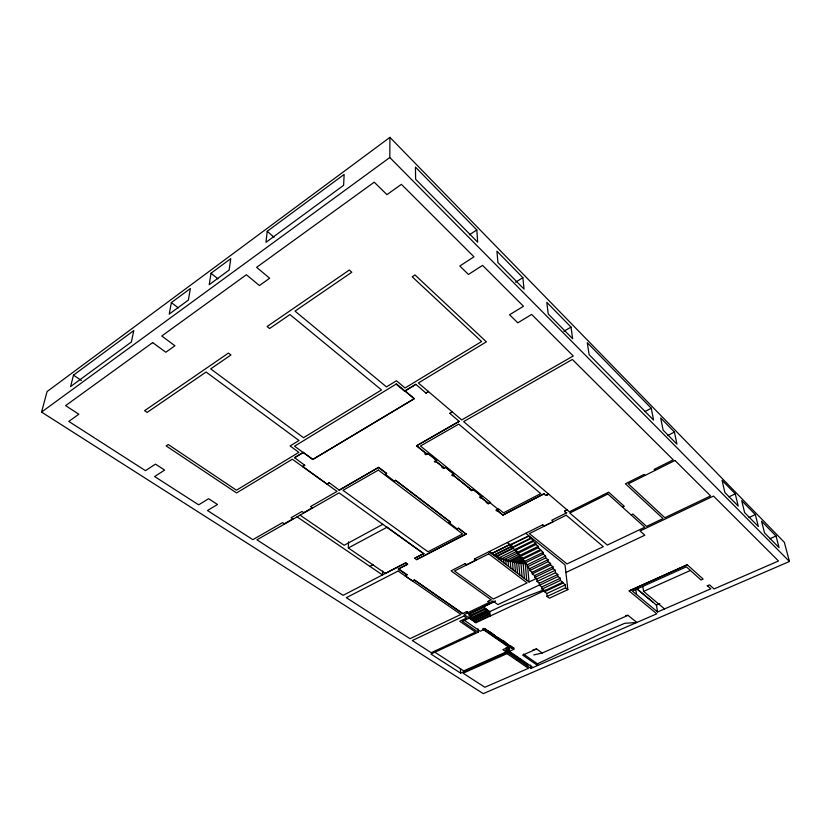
<?xml version="1.0" encoding="UTF-8"?>
<svg xmlns="http://www.w3.org/2000/svg" width="831" height="831" viewBox="0 0 831 831"><rect width="100%" height="100%" fill="white"/><g stroke="black" fill="none" stroke-linecap="round" stroke-linejoin="round"><path stroke-width="1.25" d="M395.566 480.422L394.247 481.159L395.566 480.422L450.35 522.117L449.052 522.803L450.34 521.951L395.566 480.245M385.48 573.483L348.345 547.951L348.542 541.864M386.571 473.4L385.252 474.324L386.571 473.4L378.656 467.365L339.245 490.134L378.656 467.365M386.934 527.29L348.345 547.951M789.45 561.486L389.801 157.526L389.936 137.364L47.076 391.557L41.55 412.083L483.268 693.636L789.45 561.486L784.319 542.279L389.936 137.364M382.603 571.105L382.561 574.99L297.083 516.872M329.294 482.769L327.082 484.224L329.294 482.769L339.245 490.134M312.757 459.491L414.254 398.787L396.48 383.891L294.548 446.195L312.757 459.491L414.254 398.61L405.019 390.871L415.832 384.327L425.971 393.115L428.484 391.432L425.971 393.115M304.759 465.246L302.546 466.575L304.759 465.246L294.558 457.704L303.305 452.407L312.768 459.314M303.305 452.407L294.558 457.704M267.229 231.309L265.972 242.32L343.608 185.334L344.138 174.427L267.229 231.309L274.053 237.24M211.022 273.243L209.225 284.659L229.148 270.044L230.769 258.638L211.022 273.243L217.899 278.79M171.373 302.588L169.223 314.118L188.388 300.053L190.372 288.534L171.373 302.588L178.281 307.875M73.492 375.145L70.604 386.571L131.35 342.008L133.781 330.572L73.492 375.145L81.417 380.494M41.55 412.083L389.801 157.526M469.422 234.809L476.807 229.917L415.427 167.062L415.635 179.267L477.669 242.195L476.807 229.917M515.573 282.218L522.844 277.679L496.938 251.17L497.925 262.586L524.06 289.095L522.844 277.679M563.875 331.278L571.001 327.092L546.798 302.328L548.242 314.004L572.642 338.747L571.001 327.092M449.851 413.256L452.355 411.802L449.862 413.433L459.19 421.369L416.528 445.821L427.061 454.277L428.162 453.653L425.877 454.765L424.818 453.923L426.002 453.248M416.528 445.821L459.19 421.369M428.162 453.477L436.576 460.239L434.301 461.517L435.174 462.213L436.358 461.548M442.57 466.534L441.656 467.032L443.276 468.331L445.374 467.344L444.19 467.998L435.486 461.028L436.576 460.239M445.364 467.167L453.788 473.93L451.7 475.072L452.677 475.862L453.591 475.363M452.615 474.75L472.205 490.467L452.615 474.75L453.788 473.93M382.79 524.309L344.148 545.271L300.064 515.168M470.481 488.908L469.754 489.293L471.478 490.674L473.462 489.615L481.616 496.325L473.462 489.615M481.606 496.149L479.622 497.198L481.045 498.34L481.762 497.956M644.981 411.553L651.265 408.229L587.288 342.704L589.117 354.671L653.561 420.07L651.265 408.229M486.821 502.017L486.197 502.34L487.994 503.783L489.978 502.745L497.904 509.112L495.92 510.141L497.374 511.304L497.998 510.982M488.628 503.628L480.349 496.824L488.628 503.628L490.706 502.537L420.424 446.029L458.733 424.122L540.721 493.624L503.503 512.831L498.631 508.915L496.543 509.808L502.973 515.127L544.367 493.635L502.963 514.96M369.691 566.493L373.109 564.706M466.108 534.115L458.463 528.132L457.185 528.983L458.473 528.308L466.108 534.115L416.528 559.647L414.742 558.203L423.717 553.581L414.742 558.203M385.491 573.307L405.85 562.805L407.637 564.228L398.392 568.986L407.637 564.228M466.098 533.949L416.528 559.647M546.258 495.401C552.594 491.422 544.887 497.966 544.367 493.635M667.532 435.589L674.44 432.047L676.943 444.17L663.096 430.115L660.676 417.951L674.44 432.047M405.081 575.686L406.93 574.74L405.081 575.852L412.591 581.046L414.44 580.111L462.732 613.579L466.658 611.543L468.092 612.707L464.165 614.576L475.934 622.731L545.281 590.249M412.591 580.869L414.43 579.945L462.732 613.579M564.748 510.961C572.206 508.001 559.959 511.387 566.825 512.737L551.805 520.248L553.29 521.639L544.108 526.044L542.643 524.839L474.418 558.983L475.934 560.271L474.428 559.149M465.121 563.636L466.638 564.914L465.121 563.636L451.077 570.835L491.401 599.93C484.764 601.031 489.698 604.147 492.814 600.948L497.883 604.604L540.025 584.702M466.627 564.748L475.924 560.104M491.931 553.373L510.026 544.347L512.395 546.196L494.31 555.191L491.962 553.799M510.047 544.596L491.952 553.623L489.251 551.732L529.025 582.012L536.836 578.303M510.099 545.281L528.537 536.099L533.284 540.451L533.377 541.397L535.766 543.318L535.881 544.513L538.208 546.372L538.332 547.66L543.069 552.386L543.235 554.1L545.541 555.939L545.738 557.913L548.045 559.741L548.231 561.642L550.527 563.449L550.683 565.007L552.968 566.815L553.166 568.633L555.253 570.284L555.513 572.715L557.788 574.501L557.996 576.496L560.26 578.283L560.489 580.37L565.225 584.951L565.547 587.839L567.853 589.636L549.374 598.206L547.047 596.44L546.767 593.563L542.009 589.054L541.802 586.966L539.527 585.221L539.329 583.227L537.044 581.471L536.816 579.051L534.707 577.431L534.541 575.623L532.245 573.847L532.1 572.299L529.794 570.513L529.627 568.622L527.311 566.835L527.134 564.862L524.818 563.065L524.662 561.351L522.335 559.543L522.252 558.515L519.915 556.697L519.811 555.409L517.464 553.591L517.37 552.397L510.099 545.281L510.026 544.347M495.411 554.204L511.231 546.331M512.467 547.13L530.884 537.979M512.519 547.733L530.936 538.581M496.72 557.414L496.616 555.97L512.415 548.138M513.589 548.169L496.658 556.573L494.289 554.765L494.341 555.617M514.877 549.571L533.284 540.451M515.947 549.457L499.047 557.83L496.616 555.97M514.95 550.506L533.377 541.397M517.111 551.161L501.353 558.941L498.995 557.144L499.14 559.263M517.37 552.397L535.766 543.318M518.232 552.594L503.617 559.793L501.28 558.006L501.498 561.06M517.464 553.591L535.881 544.513M519.354 554.111L505.892 560.738L503.565 558.951L503.846 562.847M519.811 555.409L538.208 546.372M506.183 564.623L505.809 559.637L508.125 561.413L520.455 555.368M519.915 556.697L538.332 547.66M508.79 560.572L510.327 561.756L520.393 556.822M622.533 507.211L624.32 506.328L608.645 492.17L569.37 511.813L463.656 421.618L572.351 359.459L673.255 459.844L654.163 469.39L655.171 470.377M510.992 560.998L512.519 562.172L522.564 557.258M522.252 558.515L540.659 549.509M522.502 558.785L514.701 562.597L513.174 561.424M522.335 559.543L540.752 550.538M515.428 571.666L514.607 561.424L516.695 563.034L523.374 559.782M524.382 560.416L518.824 563.117L517.287 561.933M524.662 561.351L543.069 552.386M519.468 562.369L520.975 563.532L524.299 561.912M521.608 562.556L523.146 563.74L525.358 562.67M524.818 563.065L543.235 554.1M527.134 564.862L545.541 555.939M631.061 514.888L632.838 514.025L646.539 526.407L663.013 518.575L625.431 483.767L644.056 474.449L645.085 475.415M527.311 566.835L545.738 557.913M529.627 568.622L548.045 559.741M529.794 570.513L548.231 561.642M532.1 572.299L550.527 563.449M532.245 573.847L550.683 565.007M534.541 575.623L552.968 566.815M534.707 577.431L553.166 568.633M536.816 579.051L555.253 570.284M468.082 612.54L489.386 602.413M467.022 612.146L469.058 613.569L495.369 601.083M483.247 607.43L469.089 614.151L470.554 615.169L484.712 608.469L483.216 606.848L495.266 601.218M537.044 581.471L555.513 572.715M539.329 583.227L557.788 574.501M472.05 617.329L486.208 610.64L484.785 609.632L470.616 616.332L472.05 617.329L472.185 620.134M565.682 572.59L644.814 535.216L640.067 530.978L713.497 496.076L778.491 560.998L714.068 588.95L709.549 584.868L707.088 585.803M539.527 585.221L557.996 576.496M728.88 496.876L735.269 493.863L738.229 506.1L724.923 492.596L722.046 480.308L735.269 493.863M473.234 619.022L487.402 612.354L486.26 611.554L472.091 618.233L473.234 619.022L473.327 620.923M541.802 586.966L560.26 578.283M483.227 606.931L489.833 611.637L504.043 604.947L543.796 589.875M474.563 620.508L488.732 613.849L487.433 612.935L473.265 619.604L474.563 620.508L474.636 621.827M542.009 589.054L560.489 580.37M475.893 621.91L490.051 615.272L488.763 614.348L474.594 621.006L475.934 622.731M544.347 590.841L562.816 582.188M544.44 591.797L562.919 583.144M546.767 593.563L565.225 584.951M547.047 596.44L565.547 587.839M477.981 628.818L478.157 632.194L430.946 654.07L460.613 673.131L507.367 652.242L530.916 668.404L656.791 613.797L629.129 590.945L687.279 564.789L703.119 579.072L701.021 579.996L686.385 566.835L632.401 591.08L657.581 611.948L710.827 588.815L707.451 585.782M749.032 517.516L755.337 514.618L758.339 526.511L744.618 512.592L741.699 500.636L755.337 514.618M629.212 590.81L687.154 564.737M509.715 649.624L507.045 647.785L502.88 649.655L506.172 651.909L463.729 670.887L434.011 651.649M483.123 629.462L509.123 647.442L510.203 646.954L511.138 647.868L483.06 628.433M483.943 628.776L512.021 648.232L514.067 648.159L510.94 645.988M509.123 647.442L509.403 651.327L514.14 649.208L485.013 629.025L480.214 631.248L464.456 620.393M642.841 586.738L643.599 591.381L690.416 570.461M769.786 538.779L776.009 536.005L779.062 547.639L764.53 532.889L761.539 521.193L776.009 536.005M537.48 663.803L601.571 633.367L624.6 623.333L636.847 622.45L627.987 615.345L542.259 652.979L536.608 648.98L522.689 655.129L537.636 665.496L537.48 663.803L523.54 654.122M516.716 660.24L520.279 658.671M653.322 602.485L636.453 588.493L656.407 605.051L659.866 603.535M532.983 649.821L536.608 648.98M533.814 654.921L542.259 652.979M625.535 615.542L627.987 615.345M478.157 632.194L462.389 621.37L469.276 618.119L469.058 613.569M509.403 651.327L532.931 667.532M528.236 665.049L508.24 651.296L507.97 647.442M483.216 628.89L510.255 647.598M502.63 640.223L505.747 642.384M490.02 631.976L494.185 634.863M498.34 637.741L501.457 639.912M505.622 642.789L509.777 645.677M398.392 568.82L406.93 574.74M484.94 628.766L490.134 632.37M493.25 634.531L497.416 637.408M501.571 640.296L507.814 644.617M509.891 646.061L512.021 648.232M398.392 568.986L406.93 574.907M484.068 628.496L486.145 629.94M489.262 632.1L494.455 635.694M496.533 637.138L501.737 640.743M504.853 642.903L510.047 646.508M483.829 628.475L512.956 648.647M468.092 612.707L466.658 611.543M302.557 466.399L327.092 484.047M386.934 527.114L423.717 553.581M423.717 553.747L339.079 492.856L256.924 539.838L343.11 595.349L405.85 562.805M487.974 601.561L489.397 602.579M385.252 474.148L394.247 481.159M449.041 522.626L457.185 528.983M378.645 467.541L386.571 473.577M525.971 563.553L527.498 564.737M523.79 562.93L525.317 564.114M428.162 453.653L436.587 460.416M445.374 467.344L453.788 474.106M416.528 445.645L427.061 454.277M496.564 509.985L502.973 515.127M396.096 384.119L404.635 391.276L415.832 384.327M643.599 591.381L664.551 608.926M656.407 605.051L657.581 611.948M635.642 588.805L636.556 594.529M567.853 589.636L565.028 564.872L525.794 533.263M544.108 526.044L542.643 524.839M528.537 536.099L510.057 544.772L507.367 542.664M527.602 565.963L529.025 582.012M525.213 562.961L526.719 580.267M523.146 563.74L524.413 578.501M530.635 665.101L530.916 668.404M520.975 563.532L522.086 576.735M518.731 563.044L519.811 575M516.695 563.034L517.536 573.265M512.519 562.172L513.132 569.91M510.327 561.756L510.826 568.155M508.125 561.413L508.51 566.389M507.045 647.785L507.367 652.242M505.902 648.055L506.172 651.909M489.833 611.637L490.103 616.093M488.545 610.712L488.763 614.348M487.246 609.798L487.433 612.935M486.114 608.988L486.26 611.554M484.691 607.98L484.785 609.632M470.554 615.169L470.751 619.137M460.436 668.716L460.613 673.131M444.19 467.998L435.486 461.028M152.665 342.601L65.618 405.621L78.841 414.233L68.786 421.41L145.456 470.658L155.48 464.134L164.631 470.086L154.618 476.547L198.63 504.822L208.623 498.725L217.483 504.49L207.501 510.525L252.853 539.662L282.54 522.637L284.285 523.8L292.855 518.897L291.12 517.723L301.965 511.501L303.699 512.685L312.29 507.783L310.555 506.578L337.043 491.391L292.325 459.221L236.565 492.939L166.138 445.915L168.246 444.523L236.451 490.207L298.869 452.355L290.092 445.956L299.015 440.492L206.078 372.028L147.149 412.394L144.615 410.67L228.442 353.082L230.956 354.993L210.69 368.881L303.554 437.708L381.502 389.936L289.967 314.575L269.597 328.525L267.104 326.521L349.332 270.033L351.793 272.236L295.026 311.116L386.457 386.903L396.449 380.775L405.019 387.984L481.575 341.541L412.228 276.785L414.991 274.947L486.364 341.842L418.367 382.977L461.693 419.935L573.245 355.98L531.663 314.44L517.806 322.823L509.569 314.752L523.468 306.265L482.541 265.38L468.435 274.459L459.823 266.024L473.971 256.81L401.404 184.337L386.945 194.641L374.23 182.186L256.623 267.333L269.649 278.24L259.428 285.532L246.381 274.749L161.765 336.015L174.936 345.748L165.847 352.23L152.665 342.601M378.406 470.076L343.006 490.321L427.986 551.794L462.555 533.959L378.406 470.076M398.122 571.042L346.319 597.676L409.995 638.686L460.914 614.441L398.122 571.042M607.877 493.998L569.765 513.049L607.336 545.074L644.773 527.249L607.877 493.998M674.99 460.478L628.288 483.808L664.81 517.723L710.588 495.93L674.99 460.478M488.773 553.862L454.495 570.98L493.271 599.037L527.083 582.936L488.773 553.862M566.181 515.199L529.337 533.606L567.043 563.917L603.285 546.663L566.181 515.199M463.843 616.083L412.311 640.535L431.196 652.688L475.571 632.1L459.761 621.266L466.638 618.015L463.843 616.083M506.993 653.623L463.085 673.214L484.889 687.247L528.454 668.321L506.993 653.623"/></g></svg>
